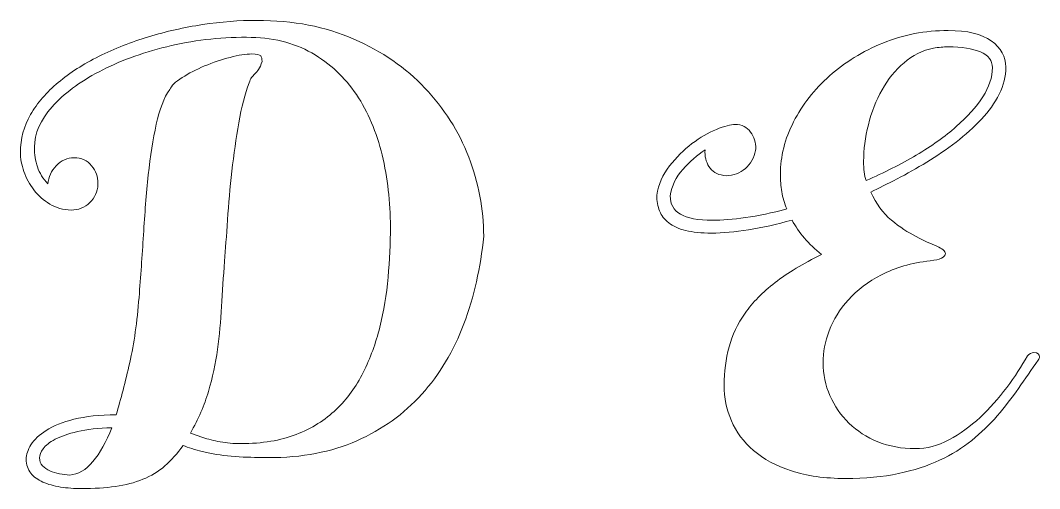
# Model space of a CAD drawing. Header units: millimetres. Extents: x -989 to 989, y -553 to 553.
# Drawn here: x 692.3 to 746.2, y 185.1 to 209.8 of the extents above; entities that cross this region are included whole.
import ezdxf

# ---------------------------------------------------------------- set-up
doc = ezdxf.new("R2010")
doc.units = ezdxf.units.MM
doc.header["$MEASUREMENT"] = 0
doc.layers.add('Camada 1', color=7, linetype='Continuous')

msp = doc.modelspace()

# ---------------------------------------------------------------- linework, layer by layer
at = {"layer": 'Camada 1', "color": 250, "lineweight": 9}
for points, knots in [([(694.9917, 199.8032), (694.5703, 199.818), (694.1935, 199.9222), (693.8613, 200.1205), (693.8613, 200.1205), (693.5341, 200.3188), (693.2514, 200.5667), (693.0234, 200.8642), (693.0234, 200.8642), (692.7904, 201.1617), (692.6168, 201.4839), (692.4929, 201.8409), (692.4929, 201.8409), (692.3689, 202.1929), (692.3045, 202.5301), (692.3045, 202.8523), (692.3045, 202.8523), (692.3045, 203.5613), (692.483, 204.2257), (692.8449, 204.8455), (692.8449, 204.8455), (693.2019, 205.4652), (693.6927, 206.0304), (694.3075, 206.546), (694.3075, 206.546), (694.9173, 207.0617), (695.6412, 207.5228), (696.4642, 207.9293), (696.4642, 207.9293), (697.2873, 208.3408), (698.1648, 208.6829), (699.087, 208.9656), (699.087, 208.9656), (700.0142, 209.2432), (700.9661, 209.4564), (701.9478, 209.6051), (701.9478, 209.6051), (702.9245, 209.7539), (703.8814, 209.8282), (704.8135, 209.8282), (704.8135, 209.8282), (706.7471, 209.8282), (708.4576, 209.501), (709.95, 208.8416), (709.95, 208.8416), (711.4374, 208.1871), (712.6918, 207.3245), (713.7082, 206.2535), (713.7082, 206.2535), (714.7245, 205.1776), (715.498, 203.9629), (716.0235, 202.5995), (716.0235, 202.5995), (716.554, 201.236), (716.8168, 199.8428), (716.8168, 198.4199), (716.8168, 198.4199), (716.6532, 196.759), (716.3061, 195.217), (715.7657, 193.7842), (715.7657, 193.7842), (715.2253, 192.3513), (714.4816, 191.1168), (713.5396, 190.0657), (713.5396, 190.0657), (712.5926, 189.0195), (711.4473, 188.2014), (710.1037, 187.6065), (710.1037, 187.6065), (708.7551, 187.0115), (707.1983, 186.714), (705.4382, 186.714), (705.4382, 186.714), (704.9622, 186.714), (704.4417, 186.7289), (703.8715, 186.7587), (703.8715, 186.7587), (703.3013, 186.7934), (702.7857, 186.8578), (702.3246, 186.957), (702.3246, 186.957), (702.3246, 186.957), (701.9131, 187.0462), (701.9131, 187.0462), (701.9131, 187.0462), (701.7395, 187.0859), (701.566, 187.1305), (701.3826, 187.19), (701.3826, 187.19), (701.2041, 187.2446), (701.0454, 187.3041), (700.9116, 187.3635), (700.9116, 187.3635), (700.6091, 186.9322), (700.2918, 186.5653), (699.9497, 186.2728), (699.9497, 186.2728), (699.6076, 185.9753), (699.2209, 185.7423), (698.7846, 185.5688), (698.7846, 185.5688), (698.3532, 185.3903), (697.8673, 185.2663), (697.3368, 185.1919), (697.3368, 185.1919), (696.8014, 185.1176), (696.2015, 185.0779), (695.5321, 185.0779), (695.5321, 185.0779), (695.1504, 185.0779), (694.7785, 185.1077), (694.4265, 185.1622), (694.4265, 185.1622), (694.0745, 185.2167), (693.7621, 185.306), (693.4944, 185.42), (693.4944, 185.42), (693.2316, 185.539), (693.0184, 185.6977), (692.8548, 185.896), (692.8548, 185.896), (692.6961, 186.0943), (692.6119, 186.3422), (692.6119, 186.6347), (692.6119, 186.6347), (692.6119, 186.8727), (692.6961, 187.1256), (692.8647, 187.3983), (692.8647, 187.3983), (693.0333, 187.6709), (693.301, 187.9238), (693.6729, 188.1568), (693.6729, 188.1568), (694.0447, 188.3948), (694.5356, 188.5882), (695.1404, 188.7419), (695.1404, 188.7419), (695.7503, 188.8956), (696.494, 188.9749), (697.3715, 188.9749), (697.3715, 188.9749), (697.6194, 189.8078), (697.8574, 190.7251), (698.0905, 191.7365), (698.0905, 191.7365), (698.3185, 192.7479), (698.4821, 193.8982), (698.5813, 195.1873), (698.5813, 195.1873), (698.6705, 196.278), (698.7449, 197.3787), (698.8143, 198.4943), (698.8143, 198.4943), (698.8837, 199.6098), (698.968, 200.6659), (699.0721, 201.6575), (699.0721, 201.6575), (699.1812, 202.6491), (699.32, 203.5415), (699.4936, 204.3348), (699.4936, 204.3348), (699.6671, 205.1281), (699.9001, 205.7379), (700.2026, 206.1742), (700.2026, 206.1742), (700.2868, 206.3725), (700.505, 206.5808), (700.862, 206.8039), (700.862, 206.8039), (701.214, 207.027), (701.6106, 207.2352), (702.0519, 207.4187), (702.0519, 207.4187), (702.4932, 207.6071), (702.9394, 207.7558), (703.4005, 207.8748), (703.4005, 207.8748), (703.8566, 207.9938), (704.2384, 208.0533), (704.5359, 208.0533), (704.5359, 208.0533), (704.8085, 208.0533), (704.9672, 208.0186), (705.0168, 207.9591), (705.0168, 207.9591), (705.0664, 207.8946), (705.0911, 207.7955), (705.0911, 207.6616), (705.0911, 207.6616), (705.0317, 207.4732), (704.9672, 207.3344), (704.9077, 207.2402), (704.9077, 207.2402), (704.8432, 207.1509), (704.7788, 207.0666), (704.7094, 207.0022), (704.7094, 207.0022), (704.6449, 206.9328), (704.5854, 206.8683), (704.5359, 206.8039), (704.5359, 206.8039), (704.4863, 206.7444), (704.4417, 206.6502), (704.4069, 206.5262), (704.4069, 206.5262), (704.1838, 205.9461), (704.0004, 205.2421), (703.8566, 204.4141), (703.8566, 204.4141), (703.7128, 203.5911), (703.5938, 202.7383), (703.4947, 201.8607), (703.4947, 201.8607), (703.3955, 200.9782), (703.3162, 200.1205), (703.2616, 199.2826), (703.2616, 199.2826), (703.2071, 198.4496), (703.1526, 197.7208), (703.103, 197.1011), (703.103, 197.1011), (703.0435, 196.2681), (702.989, 195.4699), (702.9443, 194.7014), (702.9443, 194.7014), (702.8997, 193.9329), (702.8303, 193.1793), (702.7311, 192.4356), (702.7311, 192.4356), (702.632, 191.6919), (702.4733, 190.9531), (702.2552, 190.2194), (702.2552, 190.2194), (702.042, 189.4905), (701.7197, 188.7518), (701.2983, 188.0081), (701.2983, 188.0081), (701.2983, 188.0081), (701.9527, 187.785), (701.9527, 187.785), (701.9527, 187.785), (702.2353, 187.6908), (702.5477, 187.6114), (702.8799, 187.547), (702.8799, 187.547), (703.217, 187.4875), (703.579, 187.4577), (703.9806, 187.4577), (703.9806, 187.4577), (705.0961, 187.4577), (706.0679, 187.6164), (706.8959, 187.9387), (706.8959, 187.9387), (707.7189, 188.2609), (708.4279, 188.7022), (709.008, 189.2625), (709.008, 189.2625), (709.593, 189.8178), (710.069, 190.4722), (710.4458, 191.2209), (710.4458, 191.2209), (710.8176, 191.9695), (711.1102, 192.7678), (711.3184, 193.6156), (711.3184, 193.6156), (711.5316, 194.4634), (711.6754, 195.341), (711.7597, 196.2483), (711.7597, 196.2483), (711.839, 197.1506), (711.8787, 198.0431), (711.8787, 198.9206), (711.8787, 198.9206), (711.8787, 200.2345), (711.7349, 201.4988), (711.4423, 202.7135), (711.4423, 202.7135), (711.1498, 203.9233), (710.6986, 204.9892), (710.0839, 205.9065), (710.0839, 205.9065), (709.4691, 206.8237), (708.6807, 207.5575), (707.7189, 208.1078), (707.7189, 208.1078), (706.757, 208.6582), (705.6068, 208.9358), (704.2681, 208.9358), (704.2681, 208.9358), (702.8055, 208.9358), (701.3974, 208.7672), (700.0439, 208.435), (700.0439, 208.435), (698.6904, 208.0979), (697.5005, 207.6616), (696.4642, 207.1162), (696.4642, 207.1162), (695.428, 206.5708), (694.6, 205.9511), (693.9803, 205.257), (693.9803, 205.257), (693.3605, 204.5628), (693.0482, 203.8489), (693.0482, 203.1201), (693.0482, 203.1201), (693.0482, 202.7482), (693.1027, 202.4012), (693.2068, 202.0789), (693.2068, 202.0789), (693.3159, 201.7566), (693.4993, 201.4591), (693.7621, 201.1864), (693.7621, 201.1864), (693.7869, 201.5484), (693.9307, 201.8707), (694.1984, 202.1483), (694.1984, 202.1483), (694.4662, 202.4309), (694.7785, 202.5697), (695.1404, 202.5697), (695.1404, 202.5697), (695.5371, 202.5697), (695.8494, 202.4309), (696.0725, 202.1483), (696.0725, 202.1483), (696.2957, 201.8707), (696.4097, 201.5583), (696.4097, 201.2261), (696.4097, 201.2261), (696.4097, 201.2261), (696.4097, 201.1517), (696.4097, 201.1517), (696.4097, 201.1517), (696.3849, 200.7749), (696.2411, 200.4576), (695.9734, 200.1948), (695.9734, 200.1948), (695.7057, 199.9321), (695.3784, 199.8032), (694.9917, 199.8032)], [0, 0, 0, 0, 0.0116279, 0.0116279, 0.0116279, 0.0116279, 0.0232558, 0.0232558, 0.0232558, 0.0232558, 0.0348837, 0.0348837, 0.0348837, 0.0348837, 0.0465116, 0.0465116, 0.0465116, 0.0465116, 0.0581395, 0.0581395, 0.0581395, 0.0581395, 0.0697674, 0.0697674, 0.0697674, 0.0697674, 0.0813953, 0.0813953, 0.0813953, 0.0813953, 0.0930233, 0.0930233, 0.0930233, 0.0930233, 0.1046512, 0.1046512, 0.1046512, 0.1046512, 0.1162791, 0.1162791, 0.1162791, 0.1162791, 0.127907, 0.127907, 0.127907, 0.127907, 0.1395349, 0.1395349, 0.1395349, 0.1395349, 0.1511628, 0.1511628, 0.1511628, 0.1511628, 0.1627907, 0.1627907, 0.1627907, 0.1627907, 0.1744186, 0.1744186, 0.1744186, 0.1744186, 0.1860465, 0.1860465, 0.1860465, 0.1860465, 0.1976744, 0.1976744, 0.1976744, 0.1976744, 0.2093023, 0.2093023, 0.2093023, 0.2093023, 0.2209302, 0.2209302, 0.2209302, 0.2209302, 0.2325581, 0.2325581, 0.2325581, 0.2325581, 0.244186, 0.244186, 0.244186, 0.244186, 0.255814, 0.255814, 0.255814, 0.255814, 0.2674419, 0.2674419, 0.2674419, 0.2674419, 0.2790698, 0.2790698, 0.2790698, 0.2790698, 0.2906977, 0.2906977, 0.2906977, 0.2906977, 0.3023256, 0.3023256, 0.3023256, 0.3023256, 0.3139535, 0.3139535, 0.3139535, 0.3139535, 0.3255814, 0.3255814, 0.3255814, 0.3255814, 0.3372093, 0.3372093, 0.3372093, 0.3372093, 0.3488372, 0.3488372, 0.3488372, 0.3488372, 0.3604651, 0.3604651, 0.3604651, 0.3604651, 0.372093, 0.372093, 0.372093, 0.372093, 0.3837209, 0.3837209, 0.3837209, 0.3837209, 0.3953488, 0.3953488, 0.3953488, 0.3953488, 0.4069767, 0.4069767, 0.4069767, 0.4069767, 0.4186047, 0.4186047, 0.4186047, 0.4186047, 0.4302326, 0.4302326, 0.4302326, 0.4302326, 0.4418605, 0.4418605, 0.4418605, 0.4418605, 0.4534884, 0.4534884, 0.4534884, 0.4534884, 0.4651163, 0.4651163, 0.4651163, 0.4651163, 0.4767442, 0.4767442, 0.4767442, 0.4767442, 0.4883721, 0.4883721, 0.4883721, 0.4883721, 0.5, 0.5, 0.5, 0.5, 0.5116279, 0.5116279, 0.5116279, 0.5116279, 0.5232558, 0.5232558, 0.5232558, 0.5232558, 0.5348837, 0.5348837, 0.5348837, 0.5348837, 0.5465116, 0.5465116, 0.5465116, 0.5465116, 0.5581395, 0.5581395, 0.5581395, 0.5581395, 0.5697674, 0.5697674, 0.5697674, 0.5697674, 0.5813953, 0.5813953, 0.5813953, 0.5813953, 0.5930233, 0.5930233, 0.5930233, 0.5930233, 0.6046512, 0.6046512, 0.6046512, 0.6046512, 0.6162791, 0.6162791, 0.6162791, 0.6162791, 0.627907, 0.627907, 0.627907, 0.627907, 0.6395349, 0.6395349, 0.6395349, 0.6395349, 0.6511628, 0.6511628, 0.6511628, 0.6511628, 0.6627907, 0.6627907, 0.6627907, 0.6627907, 0.6744186, 0.6744186, 0.6744186, 0.6744186, 0.6860465, 0.6860465, 0.6860465, 0.6860465, 0.6976744, 0.6976744, 0.6976744, 0.6976744, 0.7093023, 0.7093023, 0.7093023, 0.7093023, 0.7209302, 0.7209302, 0.7209302, 0.7209302, 0.7325581, 0.7325581, 0.7325581, 0.7325581, 0.744186, 0.744186, 0.744186, 0.744186, 0.755814, 0.755814, 0.755814, 0.755814, 0.7674419, 0.7674419, 0.7674419, 0.7674419, 0.7790698, 0.7790698, 0.7790698, 0.7790698, 0.7906977, 0.7906977, 0.7906977, 0.7906977, 0.8023256, 0.8023256, 0.8023256, 0.8023256, 0.8139535, 0.8139535, 0.8139535, 0.8139535, 0.8255814, 0.8255814, 0.8255814, 0.8255814, 0.8372093, 0.8372093, 0.8372093, 0.8372093, 0.8488372, 0.8488372, 0.8488372, 0.8488372, 0.8604651, 0.8604651, 0.8604651, 0.8604651, 0.872093, 0.872093, 0.872093, 0.872093, 0.8837209, 0.8837209, 0.8837209, 0.8837209, 0.8953488, 0.8953488, 0.8953488, 0.8953488, 0.9069767, 0.9069767, 0.9069767, 0.9069767, 0.9186047, 0.9186047, 0.9186047, 0.9186047, 0.9302326, 0.9302326, 0.9302326, 0.9302326, 0.9418605, 0.9418605, 0.9418605, 0.9418605, 0.9534884, 0.9534884, 0.9534884, 0.9534884, 0.9651163, 0.9651163, 0.9651163, 0.9651163, 0.9767442, 0.9767442, 0.9767442, 0.9767442, 1, 1, 1, 1]), ([(728.5407, 202.9911), (728.1043, 202.7035), (727.7077, 202.3614), (727.3507, 201.9549), (727.3507, 201.9549), (726.9888, 201.5533), (726.7706, 201.0872), (726.6814, 200.5518), (726.6814, 200.5518), (726.6814, 200.1155), (726.8599, 199.7932), (727.2218, 199.585), (727.2218, 199.585), (727.5788, 199.3718), (728.149, 199.2676), (728.9274, 199.2676), (728.9274, 199.2676), (729.4232, 199.2676), (730.0033, 199.3123), (730.6726, 199.4065), (730.6726, 199.4065), (731.3419, 199.5007), (732.0658, 199.6544), (732.8492, 199.8626), (732.8492, 199.8626), (732.7252, 200.1601), (732.636, 200.4625), (732.5864, 200.7699), (732.5864, 200.7699), (732.5368, 201.0724), (732.512, 201.3798), (732.512, 201.6921), (732.512, 201.6921), (732.512, 202.6341), (732.745, 203.5613), (733.2111, 204.4686), (733.2111, 204.4686), (733.6722, 205.3709), (734.3068, 206.1841), (735.115, 206.898), (735.115, 206.898), (735.9182, 207.612), (736.8602, 208.192), (737.9361, 208.6333), (737.9361, 208.6333), (739.0169, 209.0746), (740.1672, 209.2927), (741.3918, 209.2927), (741.3918, 209.2927), (742.3983, 209.2927), (743.1568, 209.1093), (743.6675, 208.7424), (743.6675, 208.7424), (744.1831, 208.3755), (744.441, 207.9144), (744.441, 207.3591), (744.441, 207.3591), (744.441, 206.8633), (744.322, 206.3824), (744.0889, 205.9262), (744.0889, 205.9262), (743.8559, 205.4651), (743.5386, 205.0239), (743.1469, 204.6025), (743.1469, 204.6025), (742.7503, 204.181), (742.3041, 203.7794), (741.8033, 203.3927), (741.8033, 203.3927), (741.3025, 203.0109), (740.7869, 202.6589), (740.2564, 202.3366), (740.2564, 202.3366), (739.7259, 202.0144), (739.2004, 201.7169), (738.6897, 201.4492), (738.6897, 201.4492), (738.179, 201.1864), (737.713, 200.9534), (737.2915, 200.755), (737.2915, 200.755), (737.5741, 200.1353), (737.941, 199.6395), (738.3823, 199.2726), (738.3823, 199.2726), (738.8285, 198.9057), (739.2648, 198.6181), (739.6912, 198.4), (739.6912, 198.4), (740.1176, 198.1818), (740.4795, 198.0133), (740.782, 197.8893), (740.782, 197.8893), (741.0844, 197.7654), (741.2381, 197.6315), (741.2381, 197.4976), (741.2381, 197.4976), (741.2232, 197.2993), (740.9604, 197.1754), (740.4399, 197.1258), (740.4399, 197.1258), (739.4383, 197.0018), (738.5806, 196.7539), (737.8667, 196.3821), (737.8667, 196.3821), (737.1477, 196.0102), (736.5627, 195.569), (736.1066, 195.0583), (736.1066, 195.0583), (735.6504, 194.5526), (735.3133, 194.0072), (735.0951, 193.4222), (735.0951, 193.4222), (734.8819, 192.8421), (734.7729, 192.2769), (734.7729, 191.7315), (734.7729, 191.7315), (734.7729, 191.1217), (734.8919, 190.5416), (735.1348, 189.9912), (735.1348, 189.9912), (735.3777, 189.4359), (735.7099, 188.955), (736.1413, 188.5385), (736.1413, 188.5385), (736.5677, 188.1221), (737.0783, 187.7948), (737.6733, 187.5519), (737.6733, 187.5519), (738.2682, 187.309), (738.9277, 187.19), (739.6466, 187.19), (739.6466, 187.19), (740.2514, 187.19), (740.8464, 187.3437), (741.4315, 187.656), (741.4315, 187.656), (742.0115, 187.9634), (742.5619, 188.36), (743.0726, 188.836), (743.0726, 188.836), (743.5882, 189.312), (744.0592, 189.8375), (744.4856, 190.4176), (744.4856, 190.4176), (744.9169, 190.9927), (745.2789, 191.553), (745.5763, 192.0984), (745.5763, 192.0984), (745.6755, 192.2124), (745.7945, 192.267), (745.9284, 192.267), (745.9284, 192.267), (746.1267, 192.267), (746.2258, 192.1876), (746.2258, 192.024), (746.2258, 192.024), (746.2258, 191.9992), (746.201, 191.9496), (746.1515, 191.8753), (746.1515, 191.8753), (745.8044, 191.3795), (745.4573, 190.8787), (745.1103, 190.378), (745.1103, 190.378), (744.7632, 189.8772), (744.3864, 189.3913), (743.9848, 188.9302), (743.9848, 188.9302), (743.5832, 188.4642), (743.132, 188.0279), (742.6362, 187.6263), (742.6362, 187.6263), (742.1404, 187.2247), (741.5752, 186.8726), (740.9357, 186.5801), (740.9357, 186.5801), (740.2961, 186.2826), (739.5722, 186.0447), (738.7541, 185.8711), (738.7541, 185.8711), (737.9361, 185.6976), (737.004, 185.6133), (735.9628, 185.6133), (735.9628, 185.6133), (734.8571, 185.6133), (733.9052, 185.7472), (733.0971, 186.0149), (733.0971, 186.0149), (732.2889, 186.2777), (731.6196, 186.6396), (731.094, 187.0908), (731.094, 187.0908), (730.5635, 187.542), (730.1718, 188.0675), (729.919, 188.6625), (729.919, 188.6625), (729.6661, 189.2574), (729.5372, 189.8822), (729.5372, 190.5366), (729.5372, 190.5366), (729.5372, 191.2555), (729.6215, 191.9298), (729.795, 192.5644), (729.795, 192.5644), (729.9686, 193.1941), (730.2512, 193.794), (730.6478, 194.3543), (730.6478, 194.3543), (731.0444, 194.9195), (731.57, 195.4599), (732.2294, 195.9706), (732.2294, 195.9706), (732.8938, 196.4862), (733.7118, 196.9771), (734.6836, 197.4481), (734.6836, 197.4481), (734.0044, 198.0083), (733.4838, 198.6132), (733.1268, 199.2726), (733.1268, 199.2726), (732.3186, 199.0495), (731.5551, 198.876), (730.8312, 198.7619), (730.8312, 198.7619), (730.1074, 198.6429), (729.4529, 198.5834), (728.8728, 198.5834), (728.8728, 198.5834), (728.3275, 198.5834), (727.8713, 198.6281), (727.4995, 198.7223), (727.4995, 198.7223), (727.1276, 198.8165), (726.8301, 198.9503), (726.607, 199.1239), (726.607, 199.1239), (726.3839, 199.2974), (726.2203, 199.5056), (726.1211, 199.7535), (726.1211, 199.7535), (726.022, 200.0014), (725.9724, 200.2791), (725.9724, 200.5914), (725.9724, 200.5914), (726.0617, 201.1616), (726.2848, 201.6723), (726.6417, 202.1334), (726.6417, 202.1334), (727.0037, 202.5895), (727.4003, 202.9861), (727.8317, 203.3134), (727.8317, 203.3134), (728.268, 203.6406), (728.6944, 203.8935), (729.1257, 204.067), (729.1257, 204.067), (729.5521, 204.2405), (729.8793, 204.3248), (730.1173, 204.3248), (730.1173, 204.3248), (730.4743, 204.3248), (730.747, 204.1909), (730.9354, 203.9282), (730.9354, 203.9282), (731.1188, 203.6604), (731.213, 203.3679), (731.213, 203.0456), (731.213, 203.0456), (731.213, 203.0456), (731.1932, 202.9514), (731.1932, 202.9514), (731.1932, 202.9514), (731.1684, 202.768), (731.1089, 202.5895), (731.0097, 202.4259), (731.0097, 202.4259), (730.9106, 202.2573), (730.7916, 202.1135), (730.6577, 201.9995), (730.6577, 201.9995), (730.5189, 201.8805), (730.3652, 201.7863), (730.1917, 201.7219), (730.1917, 201.7219), (730.0181, 201.6524), (729.8396, 201.6177), (729.6512, 201.6177), (729.6512, 201.6177), (729.2695, 201.6425), (728.9819, 201.7714), (728.7985, 202.0094), (728.7985, 202.0094), (728.615, 202.2424), (728.5208, 202.5251), (728.5208, 202.8622), (728.5208, 202.8622), (728.5208, 202.8622), (728.5407, 202.9713), (728.5407, 202.9713), (728.5407, 202.9713), (728.5407, 202.9713), (728.5407, 202.9911), (728.5407, 202.9911)], [0, 0, 0, 0, 0.012987, 0.012987, 0.012987, 0.012987, 0.025974, 0.025974, 0.025974, 0.025974, 0.038961, 0.038961, 0.038961, 0.038961, 0.0519481, 0.0519481, 0.0519481, 0.0519481, 0.0649351, 0.0649351, 0.0649351, 0.0649351, 0.0779221, 0.0779221, 0.0779221, 0.0779221, 0.0909091, 0.0909091, 0.0909091, 0.0909091, 0.1038961, 0.1038961, 0.1038961, 0.1038961, 0.1168831, 0.1168831, 0.1168831, 0.1168831, 0.1298701, 0.1298701, 0.1298701, 0.1298701, 0.1428571, 0.1428571, 0.1428571, 0.1428571, 0.1558442, 0.1558442, 0.1558442, 0.1558442, 0.1688312, 0.1688312, 0.1688312, 0.1688312, 0.1818182, 0.1818182, 0.1818182, 0.1818182, 0.1948052, 0.1948052, 0.1948052, 0.1948052, 0.2077922, 0.2077922, 0.2077922, 0.2077922, 0.2207792, 0.2207792, 0.2207792, 0.2207792, 0.2337662, 0.2337662, 0.2337662, 0.2337662, 0.2467532, 0.2467532, 0.2467532, 0.2467532, 0.2597403, 0.2597403, 0.2597403, 0.2597403, 0.2727273, 0.2727273, 0.2727273, 0.2727273, 0.2857143, 0.2857143, 0.2857143, 0.2857143, 0.2987013, 0.2987013, 0.2987013, 0.2987013, 0.3116883, 0.3116883, 0.3116883, 0.3116883, 0.3246753, 0.3246753, 0.3246753, 0.3246753, 0.3376623, 0.3376623, 0.3376623, 0.3376623, 0.3506494, 0.3506494, 0.3506494, 0.3506494, 0.3636364, 0.3636364, 0.3636364, 0.3636364, 0.3766234, 0.3766234, 0.3766234, 0.3766234, 0.3896104, 0.3896104, 0.3896104, 0.3896104, 0.4025974, 0.4025974, 0.4025974, 0.4025974, 0.4155844, 0.4155844, 0.4155844, 0.4155844, 0.4285714, 0.4285714, 0.4285714, 0.4285714, 0.4415584, 0.4415584, 0.4415584, 0.4415584, 0.4545455, 0.4545455, 0.4545455, 0.4545455, 0.4675325, 0.4675325, 0.4675325, 0.4675325, 0.4805195, 0.4805195, 0.4805195, 0.4805195, 0.4935065, 0.4935065, 0.4935065, 0.4935065, 0.5064935, 0.5064935, 0.5064935, 0.5064935, 0.5194805, 0.5194805, 0.5194805, 0.5194805, 0.5324675, 0.5324675, 0.5324675, 0.5324675, 0.5454545, 0.5454545, 0.5454545, 0.5454545, 0.5584416, 0.5584416, 0.5584416, 0.5584416, 0.5714286, 0.5714286, 0.5714286, 0.5714286, 0.5844156, 0.5844156, 0.5844156, 0.5844156, 0.5974026, 0.5974026, 0.5974026, 0.5974026, 0.6103896, 0.6103896, 0.6103896, 0.6103896, 0.6233766, 0.6233766, 0.6233766, 0.6233766, 0.6363636, 0.6363636, 0.6363636, 0.6363636, 0.6493506, 0.6493506, 0.6493506, 0.6493506, 0.6623377, 0.6623377, 0.6623377, 0.6623377, 0.6753247, 0.6753247, 0.6753247, 0.6753247, 0.6883117, 0.6883117, 0.6883117, 0.6883117, 0.7012987, 0.7012987, 0.7012987, 0.7012987, 0.7142857, 0.7142857, 0.7142857, 0.7142857, 0.7272727, 0.7272727, 0.7272727, 0.7272727, 0.7402597, 0.7402597, 0.7402597, 0.7402597, 0.7532468, 0.7532468, 0.7532468, 0.7532468, 0.7662338, 0.7662338, 0.7662338, 0.7662338, 0.7792208, 0.7792208, 0.7792208, 0.7792208, 0.7922078, 0.7922078, 0.7922078, 0.7922078, 0.8051948, 0.8051948, 0.8051948, 0.8051948, 0.8181818, 0.8181818, 0.8181818, 0.8181818, 0.8311688, 0.8311688, 0.8311688, 0.8311688, 0.8441558, 0.8441558, 0.8441558, 0.8441558, 0.8571429, 0.8571429, 0.8571429, 0.8571429, 0.8701299, 0.8701299, 0.8701299, 0.8701299, 0.8831169, 0.8831169, 0.8831169, 0.8831169, 0.8961039, 0.8961039, 0.8961039, 0.8961039, 0.9090909, 0.9090909, 0.9090909, 0.9090909, 0.9220779, 0.9220779, 0.9220779, 0.9220779, 0.9350649, 0.9350649, 0.9350649, 0.9350649, 0.9480519, 0.9480519, 0.9480519, 0.9480519, 0.961039, 0.961039, 0.961039, 0.961039, 0.974026, 0.974026, 0.974026, 0.974026, 1, 1, 1, 1]), ([(740.6084, 208.3557), (740.0283, 208.2466), (739.5077, 207.9888), (739.0516, 207.5921), (739.0516, 207.5921), (738.5905, 207.1955), (738.2038, 206.7146), (737.8914, 206.1543), (737.8914, 206.1543), (737.5741, 205.5891), (737.3312, 204.9743), (737.1676, 204.3099), (737.1676, 204.3099), (736.999, 203.6505), (736.9147, 203.001), (736.9147, 202.3714), (736.9147, 202.3714), (736.9147, 201.9747), (736.9593, 201.6376), (737.0436, 201.3649), (737.0436, 201.3649), (737.9956, 201.7764), (738.883, 202.2226), (739.7011, 202.7035), (739.7011, 202.7035), (740.5142, 203.1894), (741.2232, 203.6902), (741.8132, 204.2108), (741.8132, 204.2108), (742.4082, 204.7314), (742.8742, 205.252), (743.2163, 205.7825), (743.2163, 205.7825), (743.5584, 206.308), (743.727, 206.8236), (743.727, 207.3343), (743.727, 207.3343), (743.727, 207.7062), (743.5188, 207.9789), (743.0973, 208.1623), (743.0973, 208.1623), (742.6759, 208.3408), (742.1057, 208.43), (741.3868, 208.43), (741.3868, 208.43), (741.2629, 208.43), (741.1389, 208.4251), (741.01, 208.4102), (741.01, 208.4102), (740.8762, 208.4003), (740.7423, 208.3805), (740.6084, 208.3557)], [0, 0, 0, 0, 0.0714286, 0.0714286, 0.0714286, 0.0714286, 0.1428571, 0.1428571, 0.1428571, 0.1428571, 0.2142857, 0.2142857, 0.2142857, 0.2142857, 0.2857143, 0.2857143, 0.2857143, 0.2857143, 0.3571429, 0.3571429, 0.3571429, 0.3571429, 0.4285714, 0.4285714, 0.4285714, 0.4285714, 0.5, 0.5, 0.5, 0.5, 0.5714286, 0.5714286, 0.5714286, 0.5714286, 0.6428571, 0.6428571, 0.6428571, 0.6428571, 0.7142857, 0.7142857, 0.7142857, 0.7142857, 0.7857143, 0.7857143, 0.7857143, 0.7857143, 0.8571429, 0.8571429, 0.8571429, 0.8571429, 1, 1, 1, 1]), ([(694.9124, 185.7968), (695.3586, 185.8266), (695.7701, 186.0596), (696.142, 186.5058), (696.142, 186.5058), (696.5138, 186.952), (696.846, 187.547), (697.1435, 188.2907), (697.1435, 188.2907), (696.4246, 188.2808), (695.8197, 188.2114), (695.3288, 188.0973), (695.3288, 188.0973), (694.843, 187.9783), (694.4463, 187.8395), (694.1488, 187.6858), (694.1488, 187.6858), (693.8514, 187.5321), (693.6382, 187.3635), (693.5093, 187.1851), (693.5093, 187.1851), (693.3804, 187.0066), (693.3159, 186.8479), (693.3159, 186.7091), (693.3159, 186.7091), (693.3159, 186.5356), (693.3655, 186.3967), (693.4696, 186.2827), (693.4696, 186.2827), (693.5787, 186.1736), (693.7076, 186.0794), (693.8613, 186.015), (693.8613, 186.015), (694.015, 185.9456), (694.1885, 185.896), (694.372, 185.8662), (694.372, 185.8662), (694.5604, 185.8315), (694.7388, 185.8117), (694.9124, 185.7968)], [0, 0, 0, 0, 0.0909091, 0.0909091, 0.0909091, 0.0909091, 0.1818182, 0.1818182, 0.1818182, 0.1818182, 0.2727273, 0.2727273, 0.2727273, 0.2727273, 0.3636364, 0.3636364, 0.3636364, 0.3636364, 0.4545455, 0.4545455, 0.4545455, 0.4545455, 0.5454545, 0.5454545, 0.5454545, 0.5454545, 0.6363636, 0.6363636, 0.6363636, 0.6363636, 0.7272727, 0.7272727, 0.7272727, 0.7272727, 0.8181818, 0.8181818, 0.8181818, 0.8181818, 1, 1, 1, 1])]:
    msp.add_open_spline(points, degree=3, knots=knots, dxfattribs=at)

doc.saveas('drawing.dxf')
